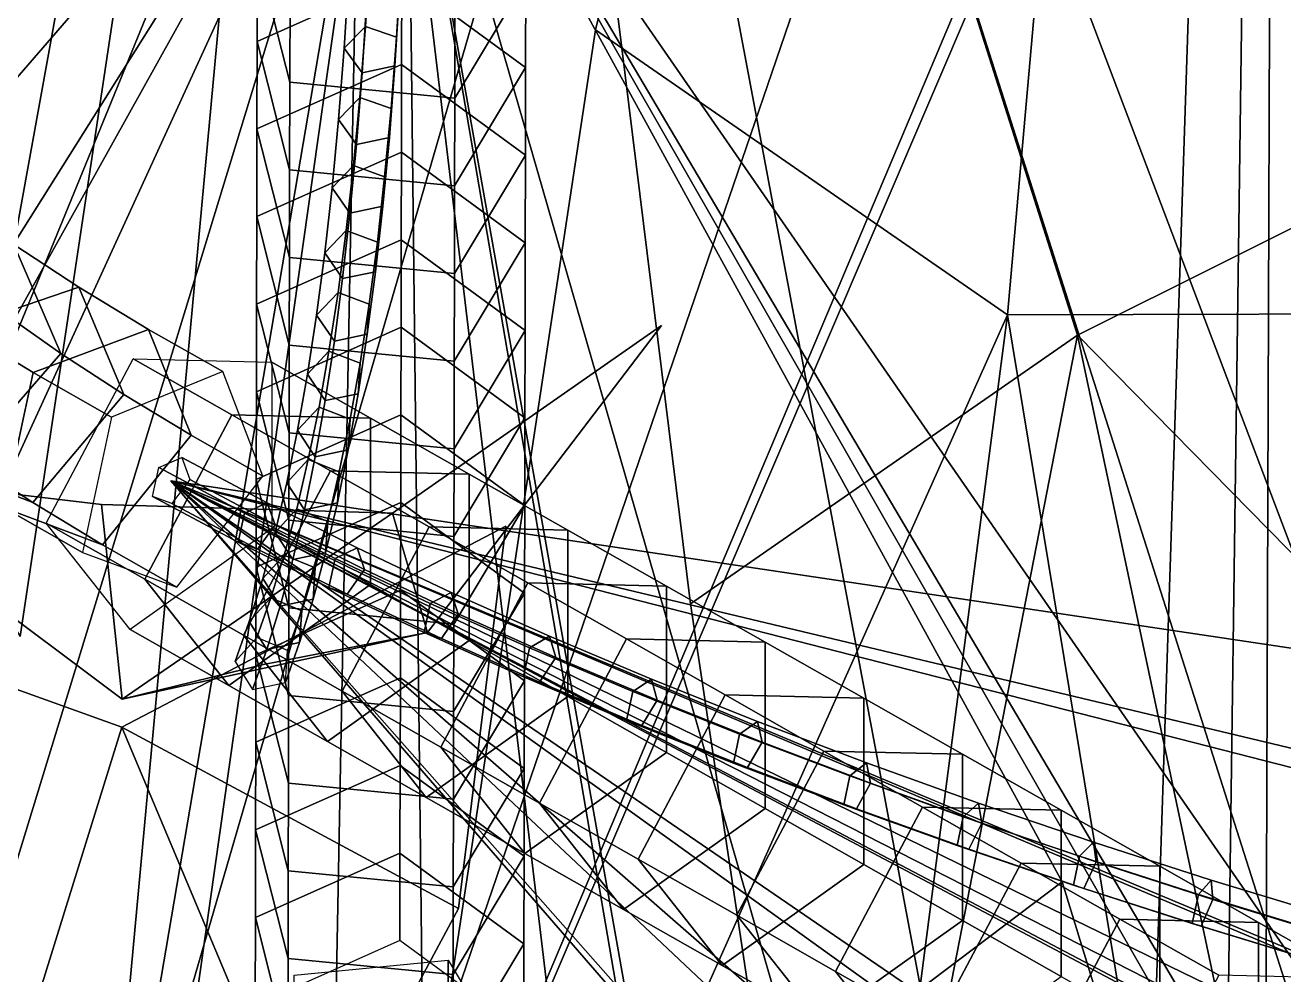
# Model space of a CAD drawing. Header units: metres. Extents: x -366 to 149, y -229 to 234.
# Drawn here: x -118.54 to -107.32, y -121.76 to -113.3 of the extents above; entities that cross this region are included whole.
import ezdxf

# ---------------------------------------------------------------- set-up
doc = ezdxf.new("R2010")
doc.units = ezdxf.units.M

msp = doc.modelspace()

# ---------------------------------------------------------------- linework, layer by layer
at = {"layer": 'coral-li_Intrnd', "color": 3}
for points in [[(-116.4709, -111.8774, 664.3136), (-116.4724, -112.6585, 665.314), (-116.1824, -113.8041, 664.4199), (-116.1809, -113.023, 663.4195)], [(-115.1835, -112.0832, 665.7652), (-115.185, -112.8643, 666.7656), (-116.4739, -113.4397, 666.3143), (-116.4724, -112.6585, 665.314)], [(-114.0788, -112.8918, 665.1355), (-114.0803, -113.673, 666.1359), (-115.185, -112.8643, 666.7656), (-115.1835, -112.0832, 665.7652)], [(-114.71, -113.1663, 663.3098), (-114.7116, -113.9475, 664.3102), (-114.0788, -112.8918, 665.1355), (-114.0773, -112.1107, 664.1351)], [(-116.4724, -112.6585, 665.314), (-116.4739, -113.4397, 666.3143), (-116.1839, -114.5853, 665.4202), (-116.1824, -113.8041, 664.4199)], [(-115.185, -112.8643, 666.7656), (-115.1865, -113.6455, 667.7659), (-116.4754, -114.2208, 667.3147), (-116.4739, -113.4397, 666.3143)], [(-114.0803, -113.673, 666.1359), (-114.0819, -114.4541, 667.1362), (-115.1865, -113.6455, 667.7659), (-115.185, -112.8643, 666.7656)], [(-114.7116, -113.9475, 664.3102), (-114.7131, -114.7286, 665.3105), (-114.0803, -113.673, 666.1359), (-114.0788, -112.8918, 665.1355)], [(-116.1809, -113.023, 663.4195), (-116.1824, -113.8041, 664.4199), (-114.7116, -113.9475, 664.3102), (-114.71, -113.1663, 663.3098)], [(-116.4739, -113.4397, 666.3143), (-116.4754, -114.2208, 667.3147), (-116.1854, -115.3664, 666.4206), (-116.1839, -114.5853, 665.4202)], [(-115.1865, -113.6455, 667.7659), (-115.1881, -114.4266, 668.7663), (-116.477, -115.002, 668.3151), (-116.4754, -114.2208, 667.3147)], [(-114.0819, -114.4541, 667.1362), (-114.0834, -115.2353, 668.1366), (-115.1881, -114.4266, 668.7663), (-115.1865, -113.6455, 667.7659)], [(-114.7131, -114.7286, 665.3105), (-114.7146, -115.5098, 666.3109), (-114.0819, -114.4541, 667.1362), (-114.0803, -113.673, 666.1359)], [(-116.1824, -113.8041, 664.4199), (-116.1839, -114.5853, 665.4202), (-114.7131, -114.7286, 665.3105), (-114.7116, -113.9475, 664.3102)], [(-116.4754, -114.2208, 667.3147), (-116.477, -115.002, 668.3151), (-116.187, -116.1476, 667.421), (-116.1854, -115.3664, 666.4206)], [(-115.1881, -114.4266, 668.7663), (-115.1896, -115.2078, 669.7667), (-116.4785, -115.7831, 669.3154), (-116.477, -115.002, 668.3151)], [(-114.0834, -115.2353, 668.1366), (-114.0849, -116.0164, 669.137), (-115.1896, -115.2078, 669.7667), (-115.1881, -114.4266, 668.7663)], [(-114.7146, -115.5098, 666.3109), (-114.7161, -116.2909, 667.3113), (-114.0834, -115.2353, 668.1366), (-114.0819, -114.4541, 667.1362)], [(-116.1839, -114.5853, 665.4202), (-116.1854, -115.3664, 666.4206), (-114.7146, -115.5098, 666.3109), (-114.7131, -114.7286, 665.3105)], [(-118.7423, -115.8567, 717.5945), (-118.2238, -116.2218, 718.4091), (-118.6428, -115.2523, 719.1094), (-119.1789, -114.8742, 718.2656)], [(-116.477, -115.002, 668.3151), (-116.4785, -115.7831, 669.3154), (-116.1885, -116.9287, 668.4213), (-116.187, -116.1476, 667.421)], [(-115.1896, -115.2078, 669.7667), (-115.1911, -115.9889, 670.767), (-116.48, -116.5643, 670.3158), (-116.4785, -115.7831, 669.3154)], [(-114.0849, -116.0164, 669.137), (-114.0864, -116.7976, 670.1373), (-115.1911, -115.9889, 670.767), (-115.1896, -115.2078, 669.7667)], [(-114.7161, -116.2909, 667.3113), (-114.7177, -117.0721, 668.3116), (-114.0849, -116.0164, 669.137), (-114.0834, -115.2353, 668.1366)], [(-118.6428, -115.2523, 719.1094), (-118.0633, -115.6305, 719.9238), (-119.126, -115.9949, 720.5102), (-119.7365, -115.5957, 719.6497)], [(-118.2238, -116.2218, 718.4091), (-117.6632, -116.5872, 719.1953), (-118.0633, -115.6305, 719.9238), (-118.6428, -115.2523, 719.1094)], [(-116.1854, -115.3664, 666.4206), (-116.187, -116.1476, 667.421), (-114.7161, -116.2909, 667.3113), (-114.7146, -115.5098, 666.3109)], [(-118.0633, -115.6305, 719.9238), (-117.4417, -116.008, 720.707), (-118.4711, -116.3933, 721.3377), (-119.126, -115.9949, 720.5102)], [(-117.6632, -116.5872, 719.1953), (-117.0621, -116.9518, 719.9512), (-117.4417, -116.008, 720.707), (-118.0633, -115.6305, 719.9238)], [(-116.4785, -115.7831, 669.3154), (-116.48, -116.5643, 670.3158), (-116.19, -117.7099, 669.4217), (-116.1885, -116.9287, 668.4213)], [(-119.5906, -116.7954, 717.6663), (-119.0545, -117.1735, 718.5101), (-118.2238, -116.2218, 718.4091), (-118.7423, -115.8567, 717.5945)], [(-119.126, -115.9949, 720.5102), (-118.4711, -116.3933, 721.3377), (-118.7294, -117.5986, 720.9618), (-119.3843, -117.2001, 720.1343)], [(-117.4417, -116.008, 720.707), (-116.7795, -116.3838, 721.457), (-117.7733, -116.7901, 722.1303), (-118.4711, -116.3933, 721.3377)], [(-117.0621, -116.9518, 719.9512), (-116.4218, -117.3148, 720.6751), (-116.7795, -116.3838, 721.457), (-117.4417, -116.008, 720.707)], [(-115.1911, -115.9889, 670.767), (-115.1926, -116.7701, 671.7674), (-116.4815, -117.3455, 671.3162), (-116.48, -116.5643, 670.3158)], [(-114.0864, -116.7976, 670.1373), (-114.088, -117.5787, 671.1377), (-115.1926, -116.7701, 671.7674), (-115.1911, -115.9889, 670.767)], [(-114.7177, -117.0721, 668.3116), (-114.7192, -117.8532, 669.312), (-114.0864, -116.7976, 670.1373), (-114.0849, -116.0164, 669.137)], [(-119.0545, -117.1735, 718.5101), (-118.475, -117.5517, 719.3246), (-117.6632, -116.5872, 719.1953), (-118.2238, -116.2218, 718.4091)], [(-116.187, -116.1476, 667.421), (-116.1885, -116.9287, 668.4213), (-114.7177, -117.0721, 668.3116), (-114.7161, -116.2909, 667.3113)], [(-117.5781, -116.2697, 722.2188), (-116.6984, -116.7693, 723.2159), (-117.4745, -118.2341, 723.1668), (-118.3542, -117.7345, 722.1697)], [(-116.3419, -116.2987, 721.1136), (-115.4622, -116.7982, 722.1108), (-116.6984, -116.7693, 723.2159), (-117.5781, -116.2697, 722.2188)], [(-116.3424, -117.7817, 720.3712), (-115.4627, -118.2812, 721.3683), (-115.4622, -116.7982, 722.1108), (-116.3419, -116.2987, 721.1136)], [(-118.4711, -116.3933, 721.3377), (-117.7733, -116.7901, 722.1303), (-118.0316, -117.9953, 721.7544), (-118.7294, -117.5986, 720.9618)], [(-118.475, -117.5517, 719.3246), (-117.8534, -117.9292, 720.1078), (-117.0621, -116.9518, 719.9512), (-117.6632, -116.5872, 719.1953)], [(-116.48, -116.5643, 670.3158), (-116.4815, -117.3455, 671.3162), (-116.1915, -118.4911, 670.4221), (-116.19, -117.7099, 669.4217)], [(-119.9948, -116.8009, 719.2737), (-119.3843, -117.2001, 720.1343), (-118.475, -117.5517, 719.3246), (-119.0545, -117.1735, 718.5101)], [(-116.6984, -116.7693, 723.2159), (-115.8187, -117.2688, 724.213), (-116.5948, -118.7336, 724.1639), (-117.4745, -118.2341, 723.1668)], [(-115.4622, -116.7982, 722.1108), (-114.5825, -117.2978, 723.1079), (-115.8187, -117.2688, 724.213), (-116.6984, -116.7693, 723.2159)], [(-115.1926, -116.7701, 671.7674), (-115.1942, -117.5512, 672.7678), (-116.4831, -118.1266, 672.3165), (-116.4815, -117.3455, 671.3162)], [(-115.4627, -118.2812, 721.3683), (-114.583, -118.7807, 722.3655), (-114.5825, -117.2978, 723.1079), (-115.4622, -116.7982, 722.1108)], [(-114.088, -117.5787, 671.1377), (-114.0895, -118.3599, 672.1381), (-115.1942, -117.5512, 672.7678), (-115.1926, -116.7701, 671.7674)], [(-114.7192, -117.8532, 669.312), (-114.7207, -118.6344, 670.3124), (-114.088, -117.5787, 671.1377), (-114.0864, -116.7976, 670.1373)], [(-117.8534, -117.9292, 720.1078), (-117.1912, -118.305, 720.8578), (-116.4218, -117.3148, 720.6751), (-117.0621, -116.9518, 719.9512)], [(-116.1885, -116.9287, 668.4213), (-116.19, -117.7099, 669.4217), (-114.7192, -117.8532, 669.312), (-114.7177, -117.0721, 668.3116)], [(-119.3843, -117.2001, 720.1343), (-118.7294, -117.5986, 720.9618), (-117.8534, -117.9292, 720.1078), (-118.475, -117.5517, 719.3246)], [(-115.8187, -117.2688, 724.213), (-114.939, -117.7683, 725.2101), (-115.7151, -119.2331, 725.1611), (-116.5948, -118.7336, 724.1639)], [(-116.4815, -117.3455, 671.3162), (-116.4831, -118.1266, 672.3165), (-116.1931, -119.2722, 671.4224), (-116.1915, -118.4911, 670.4221)], [(-114.5825, -117.2978, 723.1079), (-113.7028, -117.7973, 724.105), (-114.939, -117.7683, 725.2101), (-115.8187, -117.2688, 724.213)], [(-114.583, -118.7807, 722.3655), (-113.7033, -119.2802, 723.3626), (-113.7028, -117.7973, 724.105), (-114.5825, -117.2978, 723.1079)], [(-118.7294, -117.5986, 720.9618), (-118.0316, -117.9953, 721.7544), (-117.1912, -118.305, 720.8578), (-117.8534, -117.9292, 720.1078)], [(-115.1942, -117.5512, 672.7678), (-115.1957, -118.3324, 673.7681), (-116.4846, -118.9078, 673.3169), (-116.4831, -118.1266, 672.3165)], [(-114.0895, -118.3599, 672.1381), (-114.091, -119.141, 673.1384), (-115.1957, -118.3324, 673.7681), (-115.1942, -117.5512, 672.7678)], [(-114.7207, -118.6344, 670.3124), (-114.7222, -119.4155, 671.3127), (-114.0895, -118.3599, 672.1381), (-114.088, -117.5787, 671.1377)], [(-116.19, -117.7099, 669.4217), (-116.1915, -118.4911, 670.4221), (-114.7207, -118.6344, 670.3124), (-114.7192, -117.8532, 669.312)], [(-118.3542, -117.7345, 722.1697), (-117.4745, -118.2341, 723.1668), (-116.7252, -119.182, 722.0308), (-117.6049, -118.6825, 721.0337)], [(-117.6049, -118.6825, 721.0337), (-116.7252, -119.182, 722.0308), (-115.4627, -118.2812, 721.3683), (-116.3424, -117.7817, 720.3712)], [(-114.939, -117.7683, 725.2101), (-114.0593, -118.2678, 726.2073), (-114.8354, -119.7326, 726.1582), (-115.7151, -119.2331, 725.1611)], [(-113.7028, -117.7973, 724.105), (-112.8231, -118.2968, 725.1022), (-114.0593, -118.2678, 726.2073), (-114.939, -117.7683, 725.2101)], [(-113.7033, -119.2802, 723.3626), (-112.8237, -119.7798, 724.3597), (-112.8231, -118.2968, 725.1022), (-113.7028, -117.7973, 724.105)], [(-116.4831, -118.1266, 672.3165), (-116.4846, -118.9078, 673.3169), (-116.1946, -120.0534, 672.4228), (-116.1931, -119.2722, 671.4224)], [(-117.4745, -118.2341, 723.1668), (-116.5948, -118.7336, 724.1639), (-115.8455, -119.6815, 723.028), (-116.7252, -119.182, 722.0308)], [(-114.0593, -118.2678, 726.2073), (-113.1796, -118.7673, 727.2044), (-113.9557, -120.2321, 727.1553), (-114.8354, -119.7326, 726.1582)], [(-112.8231, -118.2968, 725.1022), (-111.9434, -118.7963, 726.0993), (-113.1796, -118.7673, 727.2044), (-114.0593, -118.2678, 726.2073)], [(-116.7252, -119.182, 722.0308), (-115.8455, -119.6815, 723.028), (-114.583, -118.7807, 722.3655), (-115.4627, -118.2812, 721.3683)], [(-115.1957, -118.3324, 673.7681), (-115.1972, -119.1135, 674.7685), (-116.4861, -119.6889, 674.3173), (-116.4846, -118.9078, 673.3169)], [(-114.091, -119.141, 673.1384), (-114.0925, -119.9222, 674.1388), (-115.1972, -119.1135, 674.7685), (-115.1957, -118.3324, 673.7681)], [(-114.7222, -119.4155, 671.3127), (-114.7238, -120.1967, 672.3131), (-114.091, -119.141, 673.1384), (-114.0895, -118.3599, 672.1381)], [(-112.8237, -119.7798, 724.3597), (-111.944, -120.2793, 725.3569), (-111.9434, -118.7963, 726.0993), (-112.8231, -118.2968, 725.1022)], [(-116.1915, -118.4911, 670.4221), (-116.1931, -119.2722, 671.4224), (-114.7222, -119.4155, 671.3127), (-114.7207, -118.6344, 670.3124)], [(-116.5948, -118.7336, 724.1639), (-115.7151, -119.2331, 725.1611), (-114.9658, -120.181, 724.0251), (-115.8455, -119.6815, 723.028)], [(-115.8455, -119.6815, 723.028), (-114.9658, -120.181, 724.0251), (-113.7033, -119.2802, 723.3626), (-114.583, -118.7807, 722.3655)], [(-113.1796, -118.7673, 727.2044), (-112.2999, -119.2669, 728.2015), (-113.076, -120.7317, 728.1525), (-113.9557, -120.2321, 727.1553)], [(-111.9434, -118.7963, 726.0993), (-111.0637, -119.2958, 727.0964), (-112.2999, -119.2669, 728.2015), (-113.1796, -118.7673, 727.2044)], [(-111.944, -120.2793, 725.3569), (-111.0643, -120.7788, 726.354), (-111.0637, -119.2958, 727.0964), (-111.9434, -118.7963, 726.0993)], [(-116.4846, -118.9078, 673.3169), (-116.4861, -119.6889, 674.3173), (-116.1961, -120.8345, 673.4232), (-116.1946, -120.0534, 672.4228)], [(-115.1972, -119.1135, 674.7685), (-115.1987, -119.8947, 675.7689), (-116.4876, -120.4701, 675.3176), (-116.4861, -119.6889, 674.3173)], [(-114.0925, -119.9222, 674.1388), (-114.0941, -120.7033, 675.1392), (-115.1987, -119.8947, 675.7689), (-115.1972, -119.1135, 674.7685)], [(-114.7238, -120.1967, 672.3131), (-114.7253, -120.9778, 673.3135), (-114.0925, -119.9222, 674.1388), (-114.091, -119.141, 673.1384)], [(-116.1931, -119.2722, 671.4224), (-116.1946, -120.0534, 672.4228), (-114.7238, -120.1967, 672.3131), (-114.7222, -119.4155, 671.3127)], [(-115.7151, -119.2331, 725.1611), (-114.8354, -119.7326, 726.1582), (-114.0861, -120.6805, 725.0222), (-114.9658, -120.181, 724.0251)], [(-114.9658, -120.181, 724.0251), (-114.0861, -120.6805, 725.0222), (-112.8237, -119.7798, 724.3597), (-113.7033, -119.2802, 723.3626)], [(-112.2999, -119.2669, 728.2015), (-111.4202, -119.7664, 729.1987), (-112.1964, -121.2312, 729.1496), (-113.076, -120.7317, 728.1525)], [(-111.0637, -119.2958, 727.0964), (-110.184, -119.7953, 728.0936), (-111.4202, -119.7664, 729.1987), (-112.2999, -119.2669, 728.2015)], [(-111.0643, -120.7788, 726.354), (-110.1846, -121.2783, 727.3511), (-110.184, -119.7953, 728.0936), (-111.0637, -119.2958, 727.0964)], [(-116.4861, -119.6889, 674.3173), (-116.4876, -120.4701, 675.3176), (-116.1976, -121.6157, 674.4235), (-116.1961, -120.8345, 673.4232)], [(-114.8354, -119.7326, 726.1582), (-113.9557, -120.2321, 727.1553), (-113.2064, -121.1801, 726.0193), (-114.0861, -120.6805, 725.0222)], [(-114.0861, -120.6805, 725.0222), (-113.2064, -121.1801, 726.0193), (-111.944, -120.2793, 725.3569), (-112.8237, -119.7798, 724.3597)], [(-111.4202, -119.7664, 729.1987), (-110.5406, -120.2659, 730.1958), (-111.3167, -121.7307, 730.1467), (-112.1964, -121.2312, 729.1496)], [(-110.184, -119.7953, 728.0936), (-109.3043, -120.2949, 729.0907), (-110.5406, -120.2659, 730.1958), (-111.4202, -119.7664, 729.1987)], [(-110.1846, -121.2783, 727.3511), (-109.3049, -121.7778, 728.3483), (-109.3043, -120.2949, 729.0907), (-110.184, -119.7953, 728.0936)], [(-115.1987, -119.8947, 675.7689), (-115.2003, -120.6758, 676.7692), (-116.4892, -121.2512, 676.318), (-116.4876, -120.4701, 675.3176)], [(-114.0941, -120.7033, 675.1392), (-114.0956, -121.4845, 676.1395), (-115.2003, -120.6758, 676.7692), (-115.1987, -119.8947, 675.7689)], [(-114.7253, -120.9778, 673.3135), (-114.7268, -121.759, 674.3138), (-114.0941, -120.7033, 675.1392), (-114.0925, -119.9222, 674.1388)], [(-116.1946, -120.0534, 672.4228), (-116.1961, -120.8345, 673.4232), (-114.7253, -120.9778, 673.3135), (-114.7238, -120.1967, 672.3131)], [(-113.9557, -120.2321, 727.1553), (-113.076, -120.7317, 728.1525), (-112.3267, -121.6796, 727.0165), (-113.2064, -121.1801, 726.0193)], [(-113.2064, -121.1801, 726.0193), (-112.3267, -121.6796, 727.0165), (-111.0643, -120.7788, 726.354), (-111.944, -120.2793, 725.3569)], [(-110.5406, -120.2659, 730.1958), (-109.6609, -120.7654, 731.1929), (-110.437, -122.2302, 731.1439), (-111.3167, -121.7307, 730.1467)], [(-109.3043, -120.2949, 729.0907), (-108.4247, -120.7944, 730.0878), (-109.6609, -120.7654, 731.1929), (-110.5406, -120.2659, 730.1958)], [(-109.3049, -121.7778, 728.3483), (-108.4252, -122.2774, 729.3454), (-108.4247, -120.7944, 730.0878), (-109.3043, -120.2949, 729.0907)], [(-116.4876, -120.4701, 675.3176), (-116.4892, -121.2512, 676.318), (-116.1992, -122.3968, 675.4239), (-116.1976, -121.6157, 674.4235)], [(-115.2003, -120.6758, 676.7692), (-115.2018, -121.457, 677.7696), (-116.4907, -122.0324, 677.3184), (-116.4892, -121.2512, 676.318)], [(-114.0956, -121.4845, 676.1395), (-114.0971, -122.2656, 677.1399), (-115.2018, -121.457, 677.7696), (-115.2003, -120.6758, 676.7692)], [(-114.7268, -121.759, 674.3138), (-114.7283, -122.5401, 675.3142), (-114.0956, -121.4845, 676.1395), (-114.0941, -120.7033, 675.1392)], [(-113.076, -120.7317, 728.1525), (-112.1964, -121.2312, 729.1496), (-111.447, -122.1791, 728.0136), (-112.3267, -121.6796, 727.0165)], [(-116.1961, -120.8345, 673.4232), (-116.1976, -121.6157, 674.4235), (-114.7268, -121.759, 674.3138), (-114.7253, -120.9778, 673.3135)], [(-112.3267, -121.6796, 727.0165), (-111.447, -122.1791, 728.0136), (-110.1846, -121.2783, 727.3511), (-111.0643, -120.7788, 726.354)], [(-109.6609, -120.7654, 731.1929), (-108.7812, -121.2649, 732.1901), (-109.5573, -122.7297, 732.141), (-110.437, -122.2302, 731.1439)], [(-108.4247, -120.7944, 730.0878), (-107.545, -121.2939, 731.085), (-108.7812, -121.2649, 732.1901), (-109.6609, -120.7654, 731.1929)], [(-108.4252, -122.2774, 729.3454), (-107.5455, -122.7769, 730.3425), (-107.545, -121.2939, 731.085), (-108.4247, -120.7944, 730.0878)], [(-116.4892, -121.2512, 676.318), (-116.4907, -122.0324, 677.3184), (-116.2007, -123.178, 676.4243), (-116.1992, -122.3968, 675.4239)], [(-112.1964, -121.2312, 729.1496), (-111.3167, -121.7307, 730.1467), (-110.5673, -122.6786, 729.0107), (-111.447, -122.1791, 728.0136)], [(-111.447, -122.1791, 728.0136), (-110.5673, -122.6786, 729.0107), (-109.3049, -121.7778, 728.3483), (-110.1846, -121.2783, 727.3511)], [(-108.7812, -121.2649, 732.1901), (-107.9015, -121.7645, 733.1872), (-108.6776, -123.2293, 733.1381), (-109.5573, -122.7297, 732.141)], [(-107.545, -121.2939, 731.085), (-106.6653, -121.7934, 732.0821), (-107.9015, -121.7645, 733.1872), (-108.7812, -121.2649, 732.1901)], [(-107.5455, -122.7769, 730.3425), (-106.6658, -123.2764, 731.3397), (-106.6653, -121.7934, 732.0821), (-107.545, -121.2939, 731.085)], [(-114.7283, -122.5401, 675.3142), (-114.7299, -123.3213, 676.3146), (-114.0971, -122.2656, 677.1399), (-114.0956, -121.4845, 676.1395)], [(-116.1976, -121.6157, 674.4235), (-116.1992, -122.3968, 675.4239), (-114.7283, -122.5401, 675.3142), (-114.7268, -121.759, 674.3138)], [(-114.7715, -121.6324, 677.6334), (-114.773, -122.3618, 678.5676), (-116.1463, -122.495, 678.4615), (-116.1449, -121.7655, 677.5273)], [(-114.1791, -122.6185, 676.8642), (-114.1805, -123.3479, 677.7984), (-114.773, -122.3618, 678.5676), (-114.7715, -121.6324, 677.6334)], [(-111.3167, -121.7307, 730.1467), (-110.437, -122.2302, 731.1439), (-109.6877, -123.1781, 730.0079), (-110.5673, -122.6786, 729.0107)]]:
    msp.add_3dface(points, dxfattribs=at)
at = {"layer": 'coral-li_Leaf', "color": 3}
for points in [[(-112.8685, -115.9744, 683.3141), (-115.267, -117.647, 685.6946), (-114.9556, -118.709, 682.9249)], [(-112.8685, -115.9744, 683.3141), (-114.9556, -118.709, 682.9249), (-115.267, -117.647, 685.6946)], [(-117.8626, -117.5674, 685.7343), (-120.3974, -117.2677, 683.7985), (-117.6768, -119.3055, 683.0287)], [(-117.8626, -117.5674, 685.7343), (-117.6768, -119.3055, 683.0287), (-120.3974, -117.2677, 683.7985)], [(-117.6768, -119.3055, 683.0287), (-115.267, -117.647, 685.6946), (-117.8626, -117.5674, 685.7343)], [(-117.6768, -119.3055, 683.0287), (-117.8626, -117.5674, 685.7343), (-115.267, -117.647, 685.6946)], [(-114.9556, -118.709, 682.9249), (-115.267, -117.647, 685.6946), (-117.6768, -119.3055, 683.0287)], [(-114.9556, -118.709, 682.9249), (-117.6768, -119.3055, 683.0287), (-115.267, -117.647, 685.6946)], [(-114.6785, -121.1702, 732.4412), (-114.2564, -117.7629, 731.5195), (-117.6814, -119.5532, 731.3712)], [(-114.6785, -121.1702, 732.4412), (-117.6814, -119.5532, 731.3712), (-114.2564, -117.7629, 731.5195)], [(-118.4972, -122.1872, 729.9688), (-117.6814, -119.5532, 731.3712), (-120.023, -118.7134, 727.6337)], [(-118.4972, -122.1872, 729.9688), (-120.023, -118.7134, 727.6337), (-117.6814, -119.5532, 731.3712)], [(-114.9556, -118.709, 682.9249), (-117.6768, -119.3055, 683.0287), (-116.4171, -118.994, 679.1966)], [(-114.9556, -118.709, 682.9249), (-116.4171, -118.994, 679.1966), (-117.6768, -119.3055, 683.0287)], [(-118.4972, -122.1872, 729.9688), (-115.9815, -123.5969, 731.5931), (-117.6814, -119.5532, 731.3712)], [(-118.4972, -122.1872, 729.9688), (-117.6814, -119.5532, 731.3712), (-115.9815, -123.5969, 731.5931)], [(-117.6814, -119.5532, 731.3712), (-115.9815, -123.5969, 731.5931), (-114.6785, -121.1702, 732.4412)], [(-117.6814, -119.5532, 731.3712), (-114.6785, -121.1702, 732.4412), (-115.9815, -123.5969, 731.5931)]]:
    msp.add_3dface(points, dxfattribs=at)
at = {"layer": 'coral-li_Mrstm', "color": 3}
for points in [[(-107.3634, -88.5489, 544.2187), (-134.7456, -111.9278, 564.0357), (-132.6631, -115.9681, 563.3054)], [(-107.3634, -88.5489, 544.2187), (-132.6631, -115.9681, 563.3054), (-134.7456, -111.9278, 564.0357)], [(-132.6631, -115.9681, 563.3054), (-130.5162, -118.5428, 560.2932), (-107.3634, -88.5489, 544.2187)], [(-132.6631, -115.9681, 563.3054), (-107.3634, -88.5489, 544.2187), (-130.5162, -118.5428, 560.2932)], [(-107.3634, -88.5489, 544.2187), (-125.5897, -124.473, 552.3632), (-122.6452, -125.8688, 555.6153)], [(-107.3634, -88.5489, 544.2187), (-122.6452, -125.8688, 555.6153), (-125.5897, -124.473, 552.3632)], [(-122.6452, -125.8688, 555.6153), (-118.3101, -126.1753, 556.8085), (-107.3634, -88.5489, 544.2187)], [(-122.6452, -125.8688, 555.6153), (-107.3634, -88.5489, 544.2187), (-118.3101, -126.1753, 556.8085)], [(-109.7845, -115.8766, 575.8971), (-113.457, -113.3364, 576.5068), (-107.3634, -88.5489, 544.2187)], [(-109.7845, -115.8766, 575.8971), (-107.3634, -88.5489, 544.2187), (-113.457, -113.3364, 576.5068)], [(-107.3634, -88.5489, 544.2187), (-105.3, -115.8646, 574.8564), (-109.7845, -115.8766, 575.8971)], [(-107.3634, -88.5489, 544.2187), (-109.7845, -115.8766, 575.8971), (-105.3, -115.8646, 574.8564)], [(-107.3634, -88.5489, 544.2187), (-107.4957, -126.8921, 559.0124), (-108.5866, -125.8125, 563.3528)], [(-107.3634, -88.5489, 544.2187), (-108.5866, -125.8125, 563.3528), (-107.4957, -126.8921, 559.0124)], [(-108.5866, -125.8125, 563.3528), (-107.8273, -122.976, 566.7717), (-107.3634, -88.5489, 544.2187)], [(-108.5866, -125.8125, 563.3528), (-107.3634, -88.5489, 544.2187), (-107.8273, -122.976, 566.7717)], [(-111.9263, -99.0406, 577.924), (-124.3847, -114.9745, 603.4599), (-113.6743, -94.294, 578.7072)], [(-111.9263, -99.0406, 577.924), (-113.6743, -94.294, 578.7072), (-124.3847, -114.9745, 603.4599)], [(-124.6932, -123.6214, 674.8621), (-128.5433, -121.3377, 674.3395), (-115.2903, -96.761, 644.1002)], [(-124.6932, -123.6214, 674.8621), (-115.2903, -96.761, 644.1002), (-128.5433, -121.3377, 674.3395)], [(-115.2903, -96.761, 644.1002), (-120.1062, -123.3096, 675.101), (-124.6932, -123.6214, 674.8621)], [(-115.2903, -96.761, 644.1002), (-124.6932, -123.6214, 674.8621), (-120.1062, -123.3096, 675.101)], [(-115.2903, -96.761, 644.1002), (-118.5867, -118.745, 678.6677), (-120.3984, -115.4135, 681.2779)], [(-115.2903, -96.761, 644.1002), (-120.3984, -115.4135, 681.2779), (-118.5867, -118.745, 678.6677)], [(-120.3984, -115.4135, 681.2779), (-120.201, -111.0495, 682.386), (-115.2903, -96.761, 644.1002)], [(-120.3984, -115.4135, 681.2779), (-115.2903, -96.761, 644.1002), (-120.201, -111.0495, 682.386)], [(-115.913, -129.431, 670.3389), (-118.4436, -130.8808, 666.9031), (-115.2903, -96.761, 644.1002)], [(-115.913, -129.431, 670.3389), (-115.2903, -96.761, 644.1002), (-118.4436, -130.8808, 666.9031)], [(-115.2903, -96.761, 644.1002), (-114.9572, -125.8767, 673.1044), (-115.913, -129.431, 670.3389)], [(-115.2903, -96.761, 644.1002), (-115.913, -129.431, 670.3389), (-114.9572, -125.8767, 673.1044)], [(-115.2903, -96.761, 644.1002), (-110.3793, -122.8368, 675.485), (-106.403, -124.674, 674.0681)], [(-115.2903, -96.761, 644.1002), (-106.403, -124.674, 674.0681), (-110.3793, -122.8368, 675.485)], [(-106.403, -124.674, 674.0681), (-104.1024, -126.2609, 670.5325), (-115.2903, -96.761, 644.1002)], [(-106.403, -124.674, 674.0681), (-115.2903, -96.761, 644.1002), (-104.1024, -126.2609, 670.5325)], [(-115.2903, -96.761, 644.1002), (-112.6096, -118.4544, 678.9037), (-109.1593, -116.0603, 680.7899)], [(-115.2903, -96.761, 644.1002), (-109.1593, -116.0603, 680.7899), (-112.6096, -118.4544, 678.9037)], [(-109.1593, -116.0603, 680.7899), (-105.1823, -114.0748, 680.0466), (-115.2903, -96.761, 644.1002)], [(-109.1593, -116.0603, 680.7899), (-115.2903, -96.761, 644.1002), (-105.1823, -114.0748, 680.0466)], [(-107.8521, -101.8529, 576.6237), (-124.3847, -114.9745, 603.4599), (-111.9263, -99.0406, 577.924)], [(-107.8521, -101.8529, 576.6237), (-111.9263, -99.0406, 577.924), (-124.3847, -114.9745, 603.4599)], [(-114.2031, -103.9984, 573.7281), (-127.6687, -120.2702, 598.5292), (-110.6282, -101.2264, 576.1229)], [(-114.2031, -103.9984, 573.7281), (-110.6282, -101.2264, 576.1229), (-127.6687, -120.2702, 598.5292)], [(-120.4684, -102.2291, 571.4961), (-134.8293, -117.5739, 596.3856), (-115.9652, -104.6487, 571.2426)], [(-120.4684, -102.2291, 571.4961), (-115.9652, -104.6487, 571.2426), (-134.8293, -117.5739, 596.3856)], [(-105.9425, -102.9407, 550.3145), (-117.9093, -131.3236, 565.0419), (-107.2698, -106.4762, 546.8595)], [(-105.9425, -102.9407, 550.3145), (-107.2698, -106.4762, 546.8595), (-117.9093, -131.3236, 565.0419)], [(-115.2059, -106.95, 569.6685), (-127.6687, -120.2702, 598.5292), (-114.2031, -103.9984, 573.7281)], [(-115.2059, -106.95, 569.6685), (-114.2031, -103.9984, 573.7281), (-127.6687, -120.2702, 598.5292)], [(-117.6176, -108.2205, 557.3956), (-130.7035, -123.601, 568.0227), (-120.6679, -105.6044, 559.6418)], [(-117.6176, -108.2205, 557.3956), (-120.6679, -105.6044, 559.6418), (-130.7035, -123.601, 568.0227)], [(-107.2698, -106.4762, 546.8595), (-117.9093, -131.3236, 565.0419), (-109.6949, -107.3161, 542.431)], [(-107.2698, -106.4762, 546.8595), (-109.6949, -107.3161, 542.431), (-117.9093, -131.3236, 565.0419)], [(-115.316, -109.9494, 660.9899), (-129.2063, -140.2765, 684.9981), (-125.0943, -141.915, 686.2637)], [(-115.316, -109.9494, 660.9899), (-125.0943, -141.915, 686.2637), (-129.2063, -140.2765, 684.9981)], [(-115.316, -109.9494, 660.9899), (-128.1142, -124.7295, 697.14), (-127.4127, -129.1819, 696.203)], [(-115.316, -109.9494, 660.9899), (-127.4127, -129.1819, 696.203), (-128.1142, -124.7295, 697.14)], [(-127.4127, -129.1819, 696.203), (-127.8384, -132.4329, 693.1108), (-115.316, -109.9494, 660.9899)], [(-127.4127, -129.1819, 696.203), (-115.316, -109.9494, 660.9899), (-127.8384, -132.4329, 693.1108)], [(-125.0943, -141.915, 686.2637), (-120.9444, -142.993, 684.8754), (-115.316, -109.9494, 660.9899)], [(-125.0943, -141.915, 686.2637), (-115.316, -109.9494, 660.9899), (-120.9444, -142.993, 684.8754)], [(-112.9584, -123.6986, 700.5068), (-117.3316, -124.2121, 699.5461), (-115.316, -109.9494, 660.9899)], [(-112.9584, -123.6986, 700.5068), (-115.316, -109.9494, 660.9899), (-117.3316, -124.2121, 699.5461)], [(-115.316, -109.9494, 660.9899), (-111.0378, -145.7144, 680.7796), (-109.263, -143.9948, 684.6638)], [(-115.316, -109.9494, 660.9899), (-109.263, -143.9948, 684.6638), (-111.0378, -145.7144, 680.7796)], [(-109.263, -143.9948, 684.6638), (-106.3428, -141.0447, 686.4189), (-115.316, -109.9494, 660.9899)], [(-109.263, -143.9948, 684.6638), (-115.316, -109.9494, 660.9899), (-106.3428, -141.0447, 686.4189)], [(-115.316, -109.9494, 660.9899), (-98.8037, -133.8278, 690.08), (-101.8055, -132.8009, 693.4161)], [(-115.316, -109.9494, 660.9899), (-101.8055, -132.8009, 693.4161), (-98.8037, -133.8278, 690.08)], [(-101.8055, -132.8009, 693.4161), (-104.1227, -129.504, 695.434), (-115.316, -109.9494, 660.9899)], [(-101.8055, -132.8009, 693.4161), (-115.316, -109.9494, 660.9899), (-104.1227, -129.504, 695.434)], [(-115.316, -109.9494, 660.9899), (-109.2971, -120.9328, 700.1333), (-112.9584, -123.6986, 700.5068)], [(-115.316, -109.9494, 660.9899), (-112.9584, -123.6986, 700.5068), (-109.2971, -120.9328, 700.1333)], [(-109.7845, -115.8766, 575.8971), (-115.922, -129.6103, 592.2845), (-113.457, -113.3364, 576.5068)], [(-109.7845, -115.8766, 575.8971), (-113.457, -113.3364, 576.5068), (-115.922, -129.6103, 592.2845)], [(-109.1593, -116.0603, 680.7899), (-102.6783, -122.6523, 701.0229), (-105.1823, -114.0748, 680.0466)], [(-109.1593, -116.0603, 680.7899), (-105.1823, -114.0748, 680.0466), (-102.6783, -122.6523, 701.0229)], [(-109.7845, -115.8766, 575.8971), (-111.9682, -132.6689, 591.184), (-115.922, -129.6103, 592.2845)], [(-109.7845, -115.8766, 575.8971), (-115.922, -129.6103, 592.2845), (-111.9682, -132.6689, 591.184)], [(-106.9873, -132.836, 590.0174), (-111.9682, -132.6689, 591.184), (-109.7845, -115.8766, 575.8971)], [(-106.9873, -132.836, 590.0174), (-109.7845, -115.8766, 575.8971), (-111.9682, -132.6689, 591.184)], [(-105.3, -115.8646, 574.8564), (-106.9873, -132.836, 590.0174), (-109.7845, -115.8766, 575.8971)], [(-105.3, -115.8646, 574.8564), (-109.7845, -115.8766, 575.8971), (-106.9873, -132.836, 590.0174)], [(-112.6096, -118.4544, 678.9037), (-111.3127, -127.0957, 699.984), (-109.1593, -116.0603, 680.7899)], [(-112.6096, -118.4544, 678.9037), (-109.1593, -116.0603, 680.7899), (-111.3127, -127.0957, 699.984)], [(-111.3127, -127.0957, 699.984), (-107.3827, -124.4548, 701.928), (-109.1593, -116.0603, 680.7899)], [(-111.3127, -127.0957, 699.984), (-109.1593, -116.0603, 680.7899), (-107.3827, -124.4548, 701.928)], [(-109.1593, -116.0603, 680.7899), (-107.3827, -124.4548, 701.928), (-102.6783, -122.6523, 701.0229)], [(-109.1593, -116.0603, 680.7899), (-102.6783, -122.6523, 701.0229), (-107.3827, -124.4548, 701.928)], [(-117.2429, -117.358, 721.3779), (-91.737, -134.8309, 748.4559), (-92.2794, -139.1696, 747.0151)], [(-117.2429, -117.358, 721.3779), (-92.2794, -139.1696, 747.0151), (-91.737, -134.8309, 748.4559)], [(-92.2794, -139.1696, 747.0151), (-95.2393, -142.2794, 745.6439), (-117.2429, -117.358, 721.3779)], [(-92.2794, -139.1696, 747.0151), (-117.2429, -117.358, 721.3779), (-95.2393, -142.2794, 745.6439)], [(-117.2429, -117.358, 721.3779), (-89.232, -131.6443, 747.8423), (-85.9532, -132.5626, 744.7438)], [(-117.2429, -117.358, 721.3779), (-85.9532, -132.5626, 744.7438), (-89.232, -131.6443, 747.8423)], [(-85.9532, -132.5626, 744.7438), (-85.07449, -134.2939, 740.6767), (-117.2429, -117.358, 721.3779)], [(-85.9532, -132.5626, 744.7438), (-117.2429, -117.358, 721.3779), (-85.07449, -134.2939, 740.6767)], [(-117.2429, -117.358, 721.3779), (-90.3655, -128.6142, 750.3602), (-87.6144, -124.9377, 750.0291)], [(-117.2429, -117.358, 721.3779), (-87.6144, -124.9377, 750.0291), (-90.3655, -128.6142, 750.3602)], [(-87.6144, -124.9377, 750.0291), (-85.5501, -122.0926, 747.2086), (-117.2429, -117.358, 721.3779)], [(-87.6144, -124.9377, 750.0291), (-117.2429, -117.358, 721.3779), (-85.5501, -122.0926, 747.2086)], [(-117.2429, -117.358, 721.3779), (-93.5815, -129.8998, 752.5534), (-94.9827, -126.7612, 755.616)], [(-117.2429, -117.358, 721.3779), (-94.9827, -126.7612, 755.616), (-93.5815, -129.8998, 752.5534)], [(-94.9827, -126.7612, 755.616), (-96.01331, -122.4234, 756.2737), (-117.2429, -117.358, 721.3779)], [(-94.9827, -126.7612, 755.616), (-117.2429, -117.358, 721.3779), (-96.01331, -122.4234, 756.2737)], [(-117.2429, -117.358, 721.3779), (-94.4657, -133.7365, 751.4114), (-97.9442, -135.53, 753.8359)], [(-117.2429, -117.358, 721.3779), (-97.9442, -135.53, 753.8359), (-94.4657, -133.7365, 751.4114)], [(-97.9442, -135.53, 753.8359), (-102.1019, -134.8322, 755.429), (-117.2429, -117.358, 721.3779)], [(-97.9442, -135.53, 753.8359), (-117.2429, -117.358, 721.3779), (-102.1019, -134.8322, 755.429)], [(-109.2971, -120.9328, 700.1333), (-106.3226, -130.624, 720.5776), (-112.9584, -123.6986, 700.5068)], [(-109.2971, -120.9328, 700.1333), (-112.9584, -123.6986, 700.5068), (-106.3226, -130.624, 720.5776)]]:
    msp.add_3dface(points, dxfattribs=at)
at = {"layer": 'coral-li_Petiole', "color": 3}
for points in [[(-115.4671, -112.6469, 665.3362), (-115.5085, -113.3064, 666.4259), (-115.6982, -113.5004, 666.3013), (-115.6567, -112.8387, 665.2079)], [(-115.1887, -112.7416, 665.2844), (-115.2302, -113.4033, 666.3778), (-115.5085, -113.3064, 666.4259), (-115.4671, -112.6469, 665.3362)], [(-115.2036, -112.9928, 665.1237), (-115.2453, -113.6582, 666.223), (-115.2302, -113.4033, 666.3778), (-115.1887, -112.7416, 665.2844)], [(-115.6567, -112.8387, 665.2079), (-115.6982, -113.5004, 666.3013), (-115.5389, -113.7191, 666.1749), (-115.4971, -113.0537, 665.0756)], [(-115.4971, -113.0537, 665.0756), (-115.5389, -113.7191, 666.1749), (-115.2453, -113.6582, 666.223), (-115.2036, -112.9928, 665.1237)], [(-115.5085, -113.3064, 666.4259), (-115.5578, -113.9396, 667.5308), (-115.7476, -114.1359, 667.4098), (-115.6982, -113.5004, 666.3013)], [(-115.2302, -113.4033, 666.3778), (-115.2797, -114.0387, 667.4863), (-115.5578, -113.9396, 667.5308), (-115.5085, -113.3064, 666.4259)], [(-115.2453, -113.6582, 666.223), (-115.295, -114.2972, 667.3375), (-115.2797, -114.0387, 667.4863), (-115.2302, -113.4033, 666.3778)], [(-115.6982, -113.5004, 666.3013), (-115.7476, -114.1359, 667.4098), (-115.5886, -114.3581, 667.2895), (-115.5389, -113.7191, 666.1749)], [(-115.5389, -113.7191, 666.1749), (-115.5886, -114.3581, 667.2895), (-115.295, -114.2972, 667.3375), (-115.2453, -113.6582, 666.223)], [(-115.5578, -113.9396, 667.5308), (-115.615, -114.5463, 668.65), (-115.805, -114.7446, 668.5328), (-115.7476, -114.1359, 667.4098)], [(-115.2797, -114.0387, 667.4863), (-115.337, -114.6475, 668.6093), (-115.615, -114.5463, 668.65), (-115.5578, -113.9396, 667.5308)], [(-115.295, -114.2972, 667.3375), (-115.3526, -114.9093, 668.4666), (-115.337, -114.6475, 668.6093), (-115.2797, -114.0387, 667.4863)], [(-115.7476, -114.1359, 667.4098), (-115.805, -114.7446, 668.5328), (-115.6462, -114.9702, 668.4186), (-115.5886, -114.3581, 667.2895)], [(-115.5886, -114.3581, 667.2895), (-115.6462, -114.9702, 668.4186), (-115.3526, -114.9093, 668.4666), (-115.295, -114.2972, 667.3375)], [(-115.615, -114.5463, 668.65), (-115.68, -115.126, 669.783), (-115.8702, -115.3263, 669.6696), (-115.805, -114.7446, 668.5328)], [(-115.337, -114.6475, 668.6093), (-115.4023, -115.2292, 669.7462), (-115.68, -115.126, 669.783), (-115.615, -114.5463, 668.65)], [(-115.3526, -114.9093, 668.4666), (-115.4182, -115.4942, 669.6096), (-115.4023, -115.2292, 669.7462), (-115.337, -114.6475, 668.6093)], [(-115.805, -114.7446, 668.5328), (-115.8702, -115.3263, 669.6696), (-115.7118, -115.5552, 669.5616), (-115.6462, -114.9702, 668.4186)], [(-115.6462, -114.9702, 668.4186), (-115.7118, -115.5552, 669.5616), (-115.4182, -115.4942, 669.6096), (-115.3526, -114.9093, 668.4666)], [(-115.68, -115.126, 669.783), (-115.7529, -115.6783, 670.9291), (-115.9433, -115.8806, 670.8196), (-115.8702, -115.3263, 669.6696)], [(-115.4023, -115.2292, 669.7462), (-115.4754, -115.7834, 670.8961), (-115.7529, -115.6783, 670.9291), (-115.68, -115.126, 669.783)], [(-115.4182, -115.4942, 669.6096), (-115.4917, -116.0516, 670.7658), (-115.4754, -115.7834, 670.8961), (-115.4023, -115.2292, 669.7462)], [(-115.8702, -115.3263, 669.6696), (-115.9433, -115.8806, 670.8196), (-115.7852, -116.1126, 670.7178), (-115.7118, -115.5552, 669.5616)], [(-115.7118, -115.5552, 669.5616), (-115.7852, -116.1126, 670.7178), (-115.4917, -116.0516, 670.7658), (-115.4182, -115.4942, 669.6096)], [(-115.7529, -115.6783, 670.9291), (-115.8335, -116.2031, 672.0877), (-116.0242, -116.4071, 671.982), (-115.9433, -115.8806, 670.8196)], [(-115.4754, -115.7834, 670.8961), (-115.5562, -116.31, 672.0585), (-115.8335, -116.2031, 672.0877), (-115.7529, -115.6783, 670.9291)], [(-115.4917, -116.0516, 670.7658), (-115.573, -116.5811, 671.9346), (-115.5562, -116.31, 672.0585), (-115.4754, -115.7834, 670.8961)], [(-115.9433, -115.8806, 670.8196), (-116.0242, -116.4071, 671.982), (-115.8665, -116.6421, 671.8865), (-115.7852, -116.1126, 670.7178)], [(-115.7852, -116.1126, 670.7178), (-115.8665, -116.6421, 671.8865), (-115.573, -116.5811, 671.9346), (-115.4917, -116.0516, 670.7658)], [(-115.8335, -116.2031, 672.0877), (-115.9218, -116.6998, 673.2579), (-116.1128, -116.9056, 673.1561), (-116.0242, -116.4071, 671.982)], [(-115.5562, -116.31, 672.0585), (-115.6448, -116.8085, 673.2327), (-115.9218, -116.6998, 673.2579), (-115.8335, -116.2031, 672.0877)], [(-115.573, -116.5811, 671.9346), (-115.662, -117.0824, 673.1151), (-115.6448, -116.8085, 673.2327), (-115.5562, -116.31, 672.0585)], [(-116.0242, -116.4071, 671.982), (-116.1128, -116.9056, 673.1561), (-115.9556, -117.1434, 673.0671), (-115.8665, -116.6421, 671.8865)], [(-115.8665, -116.6421, 671.8865), (-115.9556, -117.1434, 673.0671), (-115.662, -117.0824, 673.1151), (-115.573, -116.5811, 671.9346)], [(-115.9218, -116.6998, 673.2579), (-116.0178, -117.1684, 674.4391), (-116.2091, -117.3757, 674.3414), (-116.1128, -116.9056, 673.1561)], [(-115.6448, -116.8085, 673.2327), (-115.7411, -117.2786, 674.4179), (-116.0178, -117.1684, 674.4391), (-115.9218, -116.6998, 673.2579)], [(-115.662, -117.0824, 673.1151), (-115.7588, -117.5552, 674.3068), (-115.7411, -117.2786, 674.4179), (-115.6448, -116.8085, 673.2327)], [(-116.1128, -116.9056, 673.1561), (-116.2091, -117.3757, 674.3414), (-116.0524, -117.6161, 674.2587), (-115.9556, -117.1434, 673.0671)], [(-117.146, -117.1483, 721.3923), (-116.3834, -117.5545, 722.1706), (-116.5879, -117.6458, 722.3234), (-117.3506, -117.2397, 721.5451)], [(-117.0744, -117.3448, 721.2197), (-116.3118, -117.7509, 721.998), (-116.3834, -117.5545, 722.1706), (-117.146, -117.1483, 721.3923)], [(-115.9556, -117.1434, 673.0671), (-116.0524, -117.6161, 674.2587), (-115.7588, -117.5552, 674.3068), (-115.662, -117.0824, 673.1151)], [(-117.3506, -117.2397, 721.5451), (-116.5879, -117.6458, 722.3234), (-116.6432, -117.9037, 722.2429), (-117.4058, -117.4976, 721.4647)], [(-116.0178, -117.1684, 674.4391), (-116.1214, -117.6083, 675.6307), (-116.313, -117.8173, 675.5369), (-116.2091, -117.3757, 674.3414)], [(-115.7411, -117.2786, 674.4179), (-115.8451, -117.7201, 675.6134), (-116.1214, -117.6083, 675.6307), (-116.0178, -117.1684, 674.4391)], [(-117.2341, -117.5594, 721.2642), (-116.4715, -117.9655, 722.0424), (-116.3118, -117.7509, 721.998), (-117.0744, -117.3448, 721.2197)], [(-115.7588, -117.5552, 674.3068), (-115.8633, -117.9992, 675.5087), (-115.8451, -117.7201, 675.6134), (-115.7411, -117.2786, 674.4179)], [(-116.2091, -117.3757, 674.3414), (-116.313, -117.8173, 675.5369), (-116.1569, -118.0601, 675.4608), (-116.0524, -117.6161, 674.2587)], [(-117.4058, -117.4976, 721.4647), (-116.6432, -117.9037, 722.2429), (-116.4715, -117.9655, 722.0424), (-117.2341, -117.5594, 721.2642)], [(-116.3834, -117.5545, 722.1706), (-115.5825, -117.9557, 722.9066), (-115.7785, -118.0514, 723.0677), (-116.5879, -117.6458, 722.3234)], [(-116.3118, -117.7509, 721.998), (-115.5162, -118.1494, 722.7289), (-115.5825, -117.9557, 722.9066), (-116.3834, -117.5545, 722.1706)], [(-116.0524, -117.6161, 674.2587), (-116.1569, -118.0601, 675.4608), (-115.8633, -117.9992, 675.5087), (-115.7588, -117.5552, 674.3068)], [(-116.5879, -117.6458, 722.3234), (-115.7785, -118.0514, 723.0677), (-115.8338, -118.3093, 722.9872), (-116.6432, -117.9037, 722.2429)], [(-116.1214, -117.6083, 675.6307), (-116.2325, -118.0195, 676.8318), (-116.4245, -118.2299, 676.742), (-116.313, -117.8173, 675.5369)], [(-115.8451, -117.7201, 675.6134), (-115.9566, -118.1328, 676.8185), (-116.2325, -118.0195, 676.8318), (-116.1214, -117.6083, 675.6307)], [(-116.4715, -117.9655, 722.0424), (-115.6706, -118.3667, 722.7784), (-115.5162, -118.1494, 722.7289), (-116.3118, -117.7509, 721.998)], [(-116.313, -117.8173, 675.5369), (-116.4245, -118.2299, 676.742), (-116.269, -118.4751, 676.6724), (-116.1569, -118.0601, 675.4608)], [(-115.8633, -117.9992, 675.5087), (-115.9754, -118.4142, 676.7205), (-115.9566, -118.1328, 676.8185), (-115.8451, -117.7201, 675.6134)], [(-116.6432, -117.9037, 722.2429), (-115.8338, -118.3093, 722.9872), (-115.6706, -118.3667, 722.7784), (-116.4715, -117.9655, 722.0424)], [(-116.2325, -118.0195, 676.8318), (-116.3512, -118.4016, 678.0417), (-116.5435, -118.6133, 677.956), (-116.4245, -118.2299, 676.742)], [(-115.9566, -118.1328, 676.8185), (-116.0756, -118.5162, 678.0325), (-116.3512, -118.4016, 678.0417), (-116.2325, -118.0195, 676.8318)], [(-116.1569, -118.0601, 675.4608), (-116.269, -118.4751, 676.6724), (-115.9754, -118.4142, 676.7205), (-115.8633, -117.9992, 675.5087)], [(-115.5825, -117.9557, 722.9066), (-114.7431, -118.3521, 723.6011), (-114.9302, -118.4523, 723.77), (-115.7785, -118.0514, 723.0677)], [(-115.5162, -118.1494, 722.7289), (-114.6824, -118.5432, 723.4185), (-114.7431, -118.3521, 723.6011), (-115.5825, -117.9557, 722.9066)], [(-115.9754, -118.4142, 676.7205), (-116.095, -118.7998, 677.941), (-116.0756, -118.5162, 678.0325), (-115.9566, -118.1328, 676.8185)], [(-115.7785, -118.0514, 723.0677), (-114.9302, -118.4523, 723.77), (-114.9854, -118.7102, 723.6895), (-115.8338, -118.3093, 722.9872)], [(-115.6706, -118.3667, 722.7784), (-114.8312, -118.7632, 723.4729), (-114.6824, -118.5432, 723.4185), (-115.5162, -118.1494, 722.7289)], [(-116.4245, -118.2299, 676.742), (-116.5435, -118.6133, 677.956), (-116.3886, -118.8607, 677.8931), (-116.269, -118.4751, 676.6724)], [(-115.8338, -118.3093, 722.9872), (-114.9854, -118.7102, 723.6895), (-114.8312, -118.7632, 723.4729), (-115.6706, -118.3667, 722.7784)], [(-114.7431, -118.3521, 723.6011), (-113.8672, -118.7429, 724.2523), (-114.0449, -118.8474, 724.4285), (-114.9302, -118.4523, 723.77)], [(-114.6824, -118.5432, 723.4185), (-113.8122, -118.9313, 724.0652), (-113.8672, -118.7429, 724.2523), (-114.7431, -118.3521, 723.6011)], [(-116.3512, -118.4016, 678.0417), (-116.4772, -118.7544, 679.2598), (-116.67, -118.9674, 679.1782), (-116.5435, -118.6133, 677.956)], [(-116.0756, -118.5162, 678.0325), (-116.202, -118.8703, 679.2547), (-116.4772, -118.7544, 679.2598), (-116.3512, -118.4016, 678.0417)], [(-116.269, -118.4751, 676.6724), (-116.3886, -118.8607, 677.8931), (-116.095, -118.7998, 677.941), (-115.9754, -118.4142, 676.7205)], [(-114.9302, -118.4523, 723.77), (-114.0449, -118.8474, 724.4285), (-114.1001, -119.1053, 724.3481), (-114.9854, -118.7102, 723.6895)], [(-116.095, -118.7998, 677.941), (-116.2221, -119.1559, 679.1699), (-116.202, -118.8703, 679.2547), (-116.0756, -118.5162, 678.0325)], [(-114.8312, -118.7632, 723.4729), (-113.9553, -119.154, 724.1241), (-113.8122, -118.9313, 724.0652), (-114.6824, -118.5432, 723.4185)], [(-116.5435, -118.6133, 677.956), (-116.67, -118.9674, 679.1782), (-116.5157, -119.2168, 679.1218), (-116.3886, -118.8607, 677.8931)], [(-114.9854, -118.7102, 723.6895), (-114.1001, -119.1053, 724.3481), (-113.9553, -119.154, 724.1241), (-114.8312, -118.7632, 723.4729)], [(-116.3886, -118.8607, 677.8931), (-116.5157, -119.2168, 679.1218), (-116.2221, -119.1559, 679.1699), (-116.095, -118.7998, 677.941)], [(-113.8672, -118.7429, 724.2523), (-112.9569, -119.1271, 724.8586), (-113.1247, -119.2358, 725.0417), (-114.0449, -118.8474, 724.4285)], [(-113.8122, -118.9313, 724.0652), (-112.9079, -119.3129, 724.6673), (-112.9569, -119.1271, 724.8586), (-113.8672, -118.7429, 724.2523)], [(-114.0449, -118.8474, 724.4285), (-113.1247, -119.2358, 725.0417), (-113.18, -119.4937, 724.9613), (-114.1001, -119.1053, 724.3481)], [(-113.9553, -119.154, 724.1241), (-113.045, -119.5382, 724.7304), (-112.9079, -119.3129, 724.6673), (-113.8122, -118.9313, 724.0652)], [(-114.1001, -119.1053, 724.3481), (-113.18, -119.4937, 724.9613), (-113.045, -119.5382, 724.7304), (-113.9553, -119.154, 724.1241)], [(-112.9569, -119.1271, 724.8586), (-112.0143, -119.5038, 725.4186), (-112.172, -119.6167, 725.6082), (-113.1247, -119.2358, 725.0417)], [(-112.9079, -119.3129, 724.6673), (-111.9715, -119.687, 725.2234), (-112.0143, -119.5038, 725.4186), (-112.9569, -119.1271, 724.8586)], [(-113.1247, -119.2358, 725.0417), (-112.172, -119.6167, 725.6082), (-112.2273, -119.8745, 725.5277), (-113.18, -119.4937, 724.9613)], [(-113.045, -119.5382, 724.7304), (-112.1024, -119.9149, 725.2905), (-111.9715, -119.687, 725.2234), (-112.9079, -119.3129, 724.6673)], [(-113.18, -119.4937, 724.9613), (-112.2273, -119.8745, 725.5277), (-112.1024, -119.9149, 725.2905), (-113.045, -119.5382, 724.7304)], [(-112.0143, -119.5038, 725.4186), (-111.0418, -119.872, 725.9311), (-111.189, -119.989, 726.1265), (-112.172, -119.6167, 725.6082)], [(-111.9715, -119.687, 725.2234), (-111.0054, -120.0528, 725.7323), (-111.0418, -119.872, 725.9311), (-112.0143, -119.5038, 725.4186)], [(-112.172, -119.6167, 725.6082), (-111.189, -119.989, 726.1265), (-111.2443, -120.2469, 726.046), (-112.2273, -119.8745, 725.5277)], [(-112.1024, -119.9149, 725.2905), (-111.1299, -120.2831, 725.8029), (-111.0054, -120.0528, 725.7323), (-111.9715, -119.687, 725.2234)], [(-112.2273, -119.8745, 725.5277), (-111.2443, -120.2469, 726.046), (-111.1299, -120.2831, 725.8029), (-112.1024, -119.9149, 725.2905)], [(-111.0418, -119.872, 725.9311), (-110.0416, -120.2309, 726.3947), (-110.1781, -120.3519, 726.5953), (-111.189, -119.989, 726.1265)], [(-111.0054, -120.0528, 725.7323), (-110.0119, -120.4092, 726.1925), (-110.0416, -120.2309, 726.3947), (-111.0418, -119.872, 725.9311)], [(-111.189, -119.989, 726.1265), (-110.1781, -120.3519, 726.5953), (-110.2333, -120.6097, 726.5149), (-111.2443, -120.2469, 726.046)], [(-111.1299, -120.2831, 725.8029), (-110.1297, -120.642, 726.2664), (-110.0119, -120.4092, 726.1925), (-111.0054, -120.0528, 725.7323)], [(-111.2443, -120.2469, 726.046), (-110.2333, -120.6097, 726.5149), (-110.1297, -120.642, 726.2664), (-111.1299, -120.2831, 725.8029)], [(-110.0416, -120.2309, 726.3947), (-109.0163, -120.5797, 726.8082), (-109.1416, -120.7045, 727.0137), (-110.1781, -120.3519, 726.5953)], [(-110.0119, -120.4092, 726.1925), (-108.9934, -120.7556, 726.6031), (-109.0163, -120.5797, 726.8082), (-110.0416, -120.2309, 726.3947)], [(-110.1781, -120.3519, 726.5953), (-109.1416, -120.7045, 727.0137), (-109.1969, -120.9623, 726.9333), (-110.2333, -120.6097, 726.5149)], [(-110.1297, -120.642, 726.2664), (-109.1044, -120.9907, 726.68), (-108.9934, -120.7556, 726.6031), (-110.0119, -120.4092, 726.1925)], [(-110.2333, -120.6097, 726.5149), (-109.1969, -120.9623, 726.9333), (-109.1044, -120.9907, 726.68), (-110.1297, -120.642, 726.2664)], [(-109.0163, -120.5797, 726.8082), (-107.9682, -120.9174, 727.1708), (-108.0822, -121.0459, 727.3806), (-109.1416, -120.7045, 727.0137)], [(-108.9934, -120.7556, 726.6031), (-107.9523, -121.091, 726.9631), (-107.9682, -120.9174, 727.1708), (-109.0163, -120.5797, 726.8082)], [(-109.1416, -120.7045, 727.0137), (-108.0822, -121.0459, 727.3806), (-108.1375, -121.3038, 727.3001), (-109.1969, -120.9623, 726.9333)], [(-109.1044, -120.9907, 726.68), (-108.0563, -121.3284, 727.0426), (-107.9523, -121.091, 726.9631), (-108.9934, -120.7556, 726.6031)], [(-109.1969, -120.9623, 726.9333), (-108.1375, -121.3038, 727.3001), (-108.0563, -121.3284, 727.0426), (-109.1044, -120.9907, 726.68)], [(-107.9682, -120.9174, 727.1708), (-106.8999, -121.2432, 727.4815), (-107.0023, -121.3754, 727.6949), (-108.0822, -121.0459, 727.3806)], [(-107.9523, -121.091, 726.9631), (-106.8911, -121.4146, 727.2715), (-106.8999, -121.2432, 727.4815), (-107.9682, -120.9174, 727.1708)], [(-108.0822, -121.0459, 727.3806), (-107.0023, -121.3754, 727.6949), (-107.0576, -121.6333, 727.6145), (-108.1375, -121.3038, 727.3001)], [(-108.0563, -121.3284, 727.0426), (-106.988, -121.6543, 727.3533), (-106.8911, -121.4146, 727.2715), (-107.9523, -121.091, 726.9631)], [(-108.1375, -121.3038, 727.3001), (-107.0576, -121.6333, 727.6145), (-106.988, -121.6543, 727.3533), (-108.0563, -121.3284, 727.0426)]]:
    msp.add_3dface(points, dxfattribs=at)

doc.saveas('drawing.dxf')
